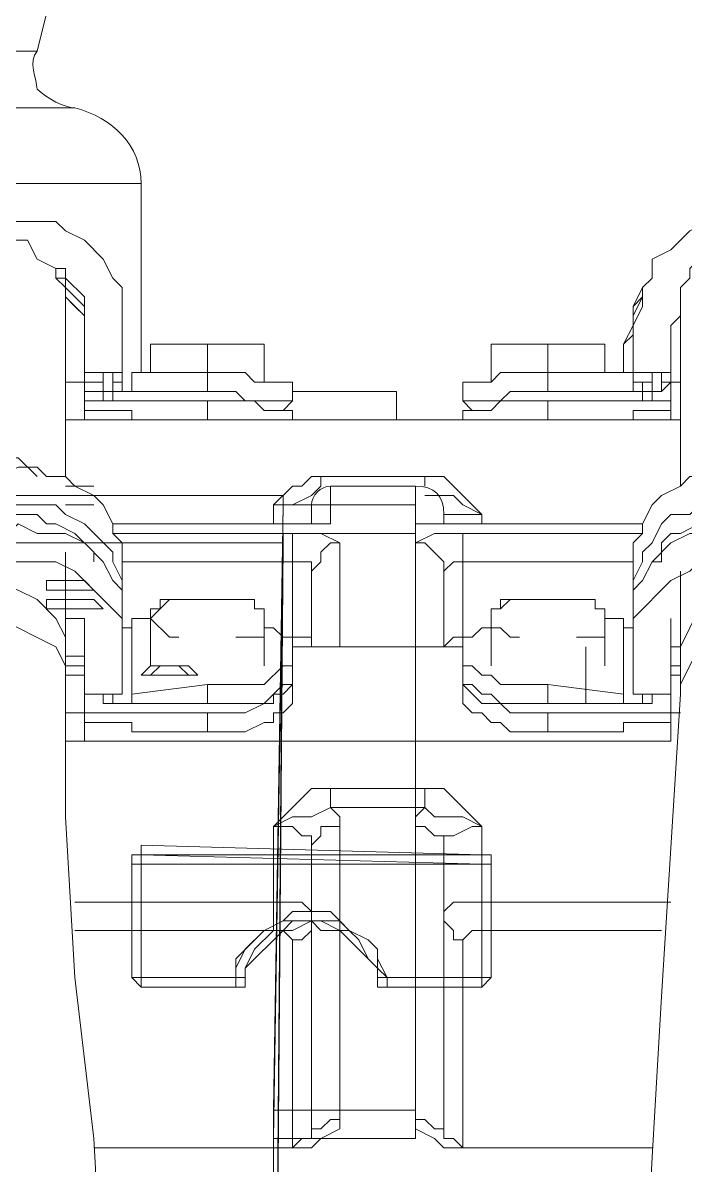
# Model space of a CAD drawing. Header units: millimetres. Extents: x 25083 to 52777, y 24772 to 45779.
# Drawn here: x 46772.97 to 46798.96, y 38715.43 to 38760.3 of the extents above; entities that cross this region are included whole.
import ezdxf

# ---------------------------------------------------------------- set-up
doc = ezdxf.new("R2010")
doc.units = ezdxf.units.MM

# ---------------------------------------------------------------- blocks, each defined once
blk = doc.blocks.new('zw$F4C5')
at = {"color": 7, "lineweight": 5}
for points in [[(663.99, 294.116), (663.247, 291.145)], [(663.247, 291.145), (660.276, 291.145)], [(661.39, 288.917), (664.733, 288.917)], [(661.39, 285.946), (663.99, 285.946)], [(663.99, 285.946), (667.332, 285.946)], [(667.332, 285.946), (667.332, 278.519)], [(666.589, 280.376), (666.589, 281.861), (666.218, 282.233), (665.847, 282.976), (665.104, 283.718), (664.361, 284.09), (663.99, 284.461), (661.39, 284.461), (661.019, 284.09), (660.276, 283.718), (659.534, 282.976), (659.162, 282.233), (658.791, 281.861), (658.791, 281.119)], [(687.386, 282.233), (687.386, 282.976), (688.128, 283.347), (688.871, 284.09), (689.614, 284.461), (691.47, 284.461), (692.213, 284.09), (692.585, 284.09), (693.327, 283.718), (694.07, 282.976), (694.441, 282.233), (694.441, 281.861), (694.813, 281.119), (694.813, 280.005), (694.441, 279.262), (694.441, 278.519)], [(664.361, 281.119), (664.361, 281.861), (663.99, 282.233), (663.99, 282.604), (663.247, 282.976), (662.876, 283.718), (661.762, 283.718)], [(691.099, 283.718), (690.356, 283.718), (689.985, 283.347), (689.614, 283.347), (688.871, 282.604), (688.871, 282.233), (688.5, 281.861), (688.5, 281.49)], [(663.99, 282.604), (664.361, 282.604), (664.361, 282.233), (665.104, 281.49), (665.104, 280.376)], [(663.99, 282.233), (664.361, 282.233), (664.361, 281.861), (665.104, 281.119), (665.104, 280.376)], [(664.361, 281.861), (664.361, 281.49)], [(686.643, 280.376), (687.014, 281.119), (687.014, 281.861), (687.386, 282.233)], [(686.643, 280.005), (686.643, 281.119), (687.014, 281.861)], [(686.643, 280.376), (686.643, 280.747), (687.014, 281.49), (687.014, 281.861)], [(687.386, 282.233), (687.014, 281.861)], [(687.014, 281.861), (687.014, 281.49)], [(664.361, 281.49), (664.733, 281.119)], [(664.361, 281.49), (665.104, 280.747), (665.104, 280.005)], [(686.271, 279.633), (686.643, 280.376), (686.643, 281.119), (687.014, 281.49)], [(688.5, 281.49), (688.5, 281.119)], [(688.5, 281.49), (688.5, 280.747)], [(664.361, 280.747), (664.361, 281.119)], [(664.361, 280.376), (664.361, 281.119)], [(664.733, 281.119), (665.104, 280.747), (665.104, 279.633)], [(688.5, 281.119), (688.5, 274.063)], [(688.5, 281.119), (688.5, 280.747)], [(664.361, 280.005), (664.361, 280.747)], [(664.361, 280.376), (664.361, 280.747)], [(664.361, 280.376), (664.361, 280.747)], [(688.5, 280.747), (688.128, 280.376)], [(688.5, 280.747), (688.5, 280.376)], [(688.5, 280.747), (688.5, 280.005)], [(664.361, 280.005), (664.361, 280.376)], [(664.361, 280.005), (664.361, 280.376)], [(664.361, 278.891), (664.361, 280.005)], [(664.361, 279.262), (664.361, 280.005)], [(664.361, 279.633), (664.361, 280.005)], [(665.104, 280.376), (665.104, 278.148)], [(665.104, 280.376), (665.104, 278.519)], [(665.104, 280.005), (665.104, 278.148)], [(665.104, 279.633), (665.104, 280.005)], [(666.589, 278.519), (666.589, 280.376)], [(686.271, 279.633), (686.643, 280.005)], [(686.643, 278.148), (686.643, 280.376)], [(686.643, 278.519), (686.643, 280.376)], [(686.643, 278.148), (686.643, 280.005)], [(688.128, 280.376), (688.128, 278.519)], [(688.5, 280.005), (688.5, 279.633)], [(688.5, 280.005), (688.5, 279.633)], [(664.361, 279.262), (664.361, 279.633)], [(665.104, 279.633), (665.104, 278.148)], [(667.703, 279.633), (668.818, 279.633)], [(668.818, 279.633), (667.703, 279.633)], [(667.703, 278.519), (667.703, 279.633)], [(668.818, 279.633), (671.046, 279.633)], [(668.818, 279.633), (669.932, 279.633)], [(669.932, 279.633), (671.046, 279.633)], [(669.932, 278.519), (669.932, 279.633)], [(671.046, 279.633), (672.16, 279.633)], [(671.046, 279.633), (672.16, 279.633)], [(672.16, 278.148), (672.16, 279.633)], [(681.072, 279.633), (682.186, 279.633)], [(682.186, 279.633), (681.072, 279.633)], [(681.072, 278.148), (681.072, 279.633)], [(682.186, 279.633), (684.415, 279.633)], [(682.186, 279.633), (683.301, 279.633)], [(683.301, 279.633), (684.415, 279.633)], [(683.301, 278.519), (683.301, 279.633)], [(684.415, 279.633), (685.529, 279.633)], [(684.415, 279.633), (685.529, 279.633)], [(685.529, 278.519), (685.529, 279.633)], [(686.271, 278.519), (686.271, 279.633)], [(688.5, 279.633), (688.5, 279.262)], [(664.361, 278.519), (664.361, 279.262)], [(664.361, 278.519), (664.361, 279.262)], [(664.361, 278.891), (664.361, 279.262)], [(664.361, 278.148), (664.361, 278.891)], [(665.104, 278.519), (666.589, 278.519)], [(665.104, 278.519), (665.104, 278.148)], [(665.847, 278.519), (666.218, 278.519)], [(665.847, 278.519), (665.847, 278.148)], [(665.847, 278.519), (665.847, 278.148)], [(666.218, 278.148), (666.218, 278.519)], [(666.589, 278.519), (666.589, 278.148)], [(669.932, 278.519), (666.961, 278.519)], [(666.961, 278.519), (666.961, 277.777)], [(666.961, 277.777), (666.961, 278.519)], [(669.932, 278.519), (671.417, 278.519), (671.788, 278.148)], [(669.932, 277.777), (669.932, 278.519)], [(681.072, 278.148), (681.444, 278.519), (683.301, 278.519)], [(683.301, 278.519), (686.643, 278.519)], [(683.301, 277.777), (683.301, 278.519)], [(688.128, 278.519), (686.643, 278.519)], [(686.643, 278.519), (686.643, 278.148)], [(686.643, 278.519), (686.643, 277.777)], [(687.757, 278.519), (687.386, 278.519)], [(687.386, 278.519), (687.386, 278.148)], [(687.386, 278.148), (687.386, 278.519)], [(687.757, 278.519), (687.757, 278.148)], [(688.128, 278.519), (688.128, 278.148)], [(664.361, 277.777), (664.361, 278.148)], [(665.104, 278.148), (664.361, 278.148)], [(664.361, 277.034), (664.361, 277.777)], [(665.104, 278.148), (665.847, 278.148)], [(665.104, 278.148), (665.847, 278.148)], [(665.104, 276.662), (665.104, 278.148)], [(665.104, 277.777), (665.847, 277.777)], [(665.847, 277.777), (665.104, 277.777)], [(665.104, 277.777), (665.847, 277.777)], [(665.847, 277.777), (665.104, 277.777)], [(665.847, 277.777), (665.847, 278.148)], [(665.847, 277.405), (665.847, 278.148)], [(665.847, 278.148), (665.847, 277.777), (666.218, 277.777)], [(665.847, 277.777), (665.847, 277.405)], [(666.218, 278.148), (666.589, 278.148)], [(666.218, 278.148), (666.589, 278.148)], [(666.218, 277.777), (666.218, 278.148)], [(666.218, 277.777), (669.932, 277.777)], [(666.961, 277.777), (666.218, 277.777)], [(666.218, 277.405), (666.218, 277.777)], [(666.589, 277.777), (666.589, 278.148)], [(669.932, 277.777), (671.046, 277.777), (671.417, 277.405), (673.274, 277.405)], [(671.788, 278.148), (673.274, 278.148)], [(673.274, 277.405), (673.274, 278.148)], [(673.274, 277.777), (674.017, 277.777)], [(673.645, 277.777), (673.274, 277.777)], [(675.873, 277.777), (673.274, 277.777)], [(673.274, 277.777), (675.131, 277.777)], [(675.131, 277.777), (673.645, 277.777)], [(674.017, 277.777), (674.759, 277.777)], [(674.759, 277.777), (675.131, 277.777)], [(675.131, 277.777), (675.502, 277.777)], [(675.131, 277.777), (677.359, 277.777)], [(677.359, 277.777), (675.873, 277.777)], [(677.359, 277.777), (677.359, 276.662)], [(679.958, 277.405), (679.958, 278.148)], [(679.958, 278.148), (681.072, 278.148)], [(679.958, 277.405), (681.444, 277.405), (681.815, 277.777), (683.301, 277.777)], [(687.014, 277.777), (683.301, 277.777)], [(687.014, 278.148), (686.643, 278.148)], [(687.386, 278.148), (686.643, 278.148)], [(686.643, 277.777), (686.643, 278.148)], [(686.643, 277.777), (687.014, 277.777)], [(687.014, 277.777), (687.014, 278.148)], [(687.014, 277.777), (687.386, 277.777)], [(687.014, 277.777), (687.014, 277.405)], [(687.386, 277.777), (687.014, 277.777)], [(687.386, 277.777), (687.386, 278.148)], [(687.386, 278.148), (687.386, 277.777)], [(687.757, 278.148), (687.757, 277.777), (687.386, 277.777)], [(687.757, 277.777), (687.386, 277.777)], [(687.386, 277.777), (687.386, 277.405)], [(688.128, 278.148), (687.757, 278.148)], [(688.128, 278.148), (687.757, 278.148)], [(687.757, 277.777), (688.128, 278.148)], [(688.128, 278.148), (688.5, 278.148)], [(688.128, 278.148), (688.128, 277.777)], [(688.128, 276.662), (688.128, 278.148)], [(688.128, 277.405), (688.128, 277.777)], [(669.932, 277.405), (665.104, 277.405)], [(669.932, 277.405), (671.788, 277.405), (672.16, 277.034), (673.274, 277.034)], [(669.932, 276.662), (669.932, 277.405)], [(673.274, 277.405), (672.903, 277.034), (672.531, 277.034)], [(680.701, 277.034), (680.33, 277.034), (679.958, 277.405)], [(679.958, 277.034), (681.072, 277.034), (681.444, 277.405), (683.301, 277.405)], [(683.301, 277.405), (688.128, 277.405)], [(683.301, 276.662), (683.301, 277.405)], [(687.757, 277.405), (688.128, 277.405)], [(688.128, 277.034), (688.128, 277.405)], [(664.361, 276.291), (664.361, 277.034)], [(665.104, 277.034), (666.961, 277.034)], [(666.961, 277.034), (666.961, 276.662)], [(666.961, 276.662), (666.961, 277.034)], [(673.274, 276.662), (673.274, 277.034)], [(679.958, 276.662), (679.958, 277.034)], [(688.128, 277.034), (686.643, 277.034)], [(686.643, 277.034), (686.643, 276.662)], [(688.128, 277.034), (688.128, 276.662)], [(688.5, 276.662), (664.361, 276.662)], [(664.361, 275.548), (664.361, 276.291)], [(664.361, 274.434), (664.361, 275.548)], [(663.247, 274.434), (662.504, 275.177), (661.39, 275.177)], [(666.589, 271.463), (666.589, 271.835), (666.218, 272.206), (666.218, 272.578), (665.847, 273.32), (665.475, 273.692), (664.733, 274.063), (664.361, 274.434), (663.619, 274.434), (663.247, 274.806), (662.504, 274.806), (661.762, 274.434), (661.39, 274.434), (660.648, 274.063), (660.276, 274.063), (659.534, 273.692), (659.162, 272.949)], [(686.643, 271.092), (686.643, 271.835), (687.014, 272.206), (687.014, 272.578), (687.386, 273.32), (687.757, 273.692), (688.5, 274.063), (688.871, 274.434), (689.614, 274.434), (689.985, 274.806), (691.47, 274.806), (691.842, 274.434), (692.585, 274.434), (693.327, 273.692), (694.07, 273.32), (694.07, 272.578), (694.441, 272.206), (694.441, 271.463), (694.813, 271.092)], [(674.017, 274.434), (673.645, 274.063), (673.274, 274.063), (672.531, 273.32)], [(674.388, 274.434), (674.017, 274.434)], [(674.388, 274.434), (678.473, 274.434)], [(674.388, 274.434), (674.388, 274.063)], [(678.844, 274.434), (678.473, 274.434)], [(678.473, 274.063), (678.473, 274.434)], [(680.701, 272.949), (679.216, 274.434), (678.844, 274.434)], [(665.475, 274.063), (664.361, 274.063)], [(664.361, 274.063), (665.475, 274.063)], [(674.017, 273.692), (674.388, 274.063)], [(678.102, 274.063), (674.759, 274.063)], [(674.759, 274.063), (674.759, 272.578)], [(678.102, 272.578), (678.102, 274.063)], [(672.903, 273.692), (649.136, 273.692)], [(666.589, 269.978), (666.589, 270.349), (666.218, 271.092), (666.218, 271.463), (665.104, 272.578), (664.361, 272.949), (663.99, 273.32), (661.39, 273.32), (660.648, 272.949), (659.162, 271.463)], [(664.361, 273.32), (665.475, 273.32)], [(665.475, 273.32), (664.361, 273.32)], [(672.531, 273.32), (673.274, 273.32), (674.017, 273.692)], [(672.531, 226.529), (672.903, 273.692)], [(672.531, 273.32), (674.017, 273.32)], [(672.531, 272.578), (672.531, 273.32)], [(672.531, 249.553), (672.903, 273.32)], [(672.903, 273.32), (672.903, 273.692)], [(678.102, 273.32), (672.903, 273.32)], [(674.017, 273.32), (674.017, 272.578)], [(678.102, 249.553), (678.102, 273.32)], [(678.473, 273.692), (678.844, 273.692)], [(678.844, 273.692), (679.587, 273.692)], [(679.587, 273.692), (679.958, 273.32), (680.701, 272.949)], [(686.643, 269.978), (686.643, 270.349), (687.014, 271.092), (687.014, 271.463), (687.386, 271.835), (687.757, 272.578), (688.128, 272.949), (688.871, 272.949), (689.242, 273.32), (691.842, 273.32), (692.585, 272.949), (694.441, 271.092), (694.441, 270.349), (694.813, 269.978), (694.813, 269.607)], [(665.475, 271.092), (665.475, 271.463), (664.733, 272.206), (663.99, 272.578), (663.619, 272.578), (663.247, 272.949), (662.133, 272.949), (661.39, 272.578), (661.019, 272.578), (659.534, 271.092), (659.534, 270.721)], [(679.216, 272.949), (680.701, 272.949)], [(679.216, 272.578), (679.216, 272.949)], [(680.701, 272.949), (680.701, 272.578)], [(687.386, 271.092), (687.757, 271.092), (687.757, 271.835), (688.128, 272.206), (688.5, 272.206), (689.242, 272.578), (689.614, 272.949), (691.842, 272.949), (693.699, 271.092)], [(666.589, 269.235), (666.589, 269.978), (666.218, 270.349), (665.847, 271.092), (665.104, 271.835), (664.361, 272.206), (663.247, 272.206), (662.504, 272.578), (662.133, 272.206), (661.39, 272.206), (661.019, 271.835), (660.276, 271.835), (659.905, 271.463), (659.534, 270.721), (658.791, 269.978), (658.791, 268.493)], [(673.274, 272.578), (666.218, 272.578)], [(666.218, 272.578), (673.274, 272.578)], [(674.017, 272.578), (673.274, 272.578)], [(673.645, 272.578), (673.274, 272.578)], [(674.017, 272.578), (673.645, 272.578)], [(674.388, 272.578), (674.017, 272.578)], [(674.759, 272.578), (674.017, 272.578)], [(674.388, 272.578), (674.759, 272.578)], [(679.216, 272.578), (678.102, 272.578)], [(678.102, 272.578), (678.844, 272.578)], [(679.958, 272.578), (678.844, 272.578)], [(679.958, 272.578), (679.216, 272.578)], [(687.014, 272.578), (679.958, 272.578)], [(679.958, 272.578), (687.014, 272.578)], [(686.643, 268.864), (686.643, 269.978), (687.014, 270.349), (687.386, 271.092), (688.128, 271.835), (688.871, 272.206), (689.242, 272.206), (689.985, 272.578), (691.099, 272.578), (691.842, 272.206), (692.585, 272.206), (693.699, 271.092)], [(666.218, 272.206), (673.274, 272.206)], [(672.903, 272.206), (672.531, 248.439)], [(672.903, 272.206), (678.102, 272.206)], [(672.903, 271.835), (672.903, 272.206)], [(673.274, 272.206), (674.388, 272.206), (675.131, 271.835)], [(673.274, 267.75), (673.274, 272.206)], [(678.102, 271.835), (678.844, 272.206), (679.958, 272.206)], [(678.102, 272.206), (678.102, 248.439)], [(679.958, 272.206), (687.014, 272.206)], [(679.958, 267.75), (679.958, 272.206)], [(649.136, 271.835), (672.903, 271.835)], [(672.531, 224.672), (672.903, 271.835)], [(675.131, 271.835), (674.759, 271.835), (674.388, 271.463), (674.388, 271.092), (674.017, 270.721)], [(675.131, 271.835), (675.131, 267.75)], [(678.102, 267.75), (678.102, 271.835)], [(679.216, 270.721), (679.216, 271.092), (678.473, 271.835), (678.102, 271.835)], [(666.589, 267.75), (666.589, 268.864), (664.733, 270.721), (663.99, 271.092), (661.39, 271.092), (661.019, 270.721), (660.276, 270.349), (659.162, 269.235), (658.791, 268.493), (658.791, 268.121)], [(664.361, 267.75), (664.361, 271.463)], [(666.589, 271.463), (666.589, 269.978)], [(673.274, 271.092), (666.589, 271.092)], [(673.274, 271.092), (674.017, 271.092), (674.017, 270.721)], [(679.216, 270.721), (679.587, 271.092), (679.958, 271.092)], [(686.643, 271.092), (679.958, 271.092)], [(686.643, 269.978), (686.643, 271.092)], [(688.128, 270.349), (688.871, 270.721), (689.242, 271.092), (691.842, 271.092), (692.213, 270.721), (692.956, 270.349), (694.07, 269.235), (694.441, 268.493), (694.441, 267.378)], [(674.017, 270.721), (674.017, 267.75)], [(679.216, 267.75), (679.216, 270.721)], [(688.5, 270.721), (688.5, 267.378)], [(664.361, 267.75), (664.361, 268.121), (663.99, 268.864), (663.247, 269.607), (662.504, 269.978), (661.39, 270.349)], [(665.475, 269.978), (663.619, 269.978), (663.619, 270.349), (664.361, 270.349)], [(664.361, 270.349), (665.104, 270.349), (665.475, 269.978)], [(686.643, 267.75), (686.643, 268.864), (688.128, 270.349)], [(666.589, 269.607), (666.589, 269.978)], [(686.643, 269.235), (686.643, 269.978)], [(664.361, 269.235), (663.619, 269.235), (663.619, 269.607), (665.475, 269.607)], [(665.475, 269.607), (665.847, 269.235), (664.361, 269.235)], [(666.589, 269.235), (666.589, 267.75)], [(668.818, 269.607), (668.075, 269.607), (668.075, 269.235), (667.703, 269.235)], [(667.703, 268.864), (668.446, 269.607)], [(667.703, 267.007), (667.703, 269.235)], [(668.446, 269.607), (668.818, 269.607)], [(671.046, 269.607), (668.818, 269.607)], [(671.417, 269.607), (671.046, 269.607)], [(672.16, 269.235), (671.788, 269.235), (671.788, 269.607), (671.417, 269.607)], [(672.16, 267.007), (672.16, 269.235)], [(682.186, 269.607), (681.444, 269.607), (681.444, 269.235), (681.072, 269.235)], [(681.072, 268.864), (681.072, 269.235), (681.444, 269.235), (681.815, 269.607)], [(681.072, 267.007), (681.072, 269.235)], [(681.815, 269.607), (682.186, 269.607)], [(684.415, 269.607), (682.186, 269.607)], [(685.529, 269.235), (685.157, 269.235), (685.157, 269.607), (684.415, 269.607)], [(685.529, 267.007), (685.529, 269.235)], [(691.099, 269.607), (689.985, 269.607), (689.242, 269.235), (688.5, 267.75), (688.5, 267.378)], [(664.361, 266.264), (664.361, 267.007), (663.99, 267.75), (661.762, 268.864)], [(665.104, 268.864), (664.361, 268.864)], [(665.104, 268.864), (665.104, 267.378)], [(665.104, 268.864), (665.104, 268.121)], [(665.104, 267.378), (665.104, 268.864)], [(665.104, 268.864), (665.104, 267.007)], [(667.703, 268.864), (666.961, 268.864)], [(666.961, 268.864), (666.961, 265.893)], [(666.961, 268.864), (666.961, 268.493)], [(668.818, 268.121), (668.446, 268.121), (667.703, 268.864)], [(682.186, 268.121), (681.815, 268.121), (681.444, 268.493), (681.072, 268.493), (681.072, 268.864)], [(685.529, 268.864), (686.271, 268.864)], [(686.271, 268.864), (686.271, 268.493)], [(686.271, 265.893), (686.271, 268.864)], [(686.643, 267.75), (686.643, 268.864)], [(688.128, 268.864), (688.128, 267.007)], [(688.128, 267.75), (688.128, 268.864)], [(666.961, 268.493), (666.589, 268.493)], [(666.961, 268.493), (666.961, 265.522)], [(673.274, 267.378), (673.274, 268.121), (672.903, 268.121), (672.531, 268.493), (672.16, 268.493)], [(681.072, 268.493), (680.701, 268.493), (680.33, 268.121), (679.958, 268.121), (679.958, 267.378)], [(686.271, 268.493), (686.643, 268.493)], [(686.271, 265.522), (686.271, 268.493)], [(671.046, 268.121), (672.16, 268.121)], [(672.903, 268.121), (673.274, 268.121)], [(673.274, 268.121), (674.017, 268.121), (674.017, 267.75)], [(679.216, 267.75), (679.587, 268.121), (679.958, 268.121)], [(679.958, 268.121), (680.33, 268.121)], [(684.415, 268.121), (685.529, 268.121)], [(688.128, 268.121), (688.128, 267.75)], [(691.099, 268.121), (689.985, 268.121), (689.242, 267.75), (688.5, 266.264), (688.5, 265.893)], [(664.361, 266.264), (664.361, 267.75)], [(665.104, 267.75), (665.104, 267.378)], [(666.589, 265.893), (666.589, 267.75)], [(679.958, 267.75), (673.274, 267.75)], [(678.102, 267.378), (678.102, 267.75)], [(684.786, 265.522), (684.786, 267.75)], [(686.643, 265.893), (686.643, 267.75)], [(688.128, 267.75), (688.5, 267.75)], [(688.128, 267.75), (688.128, 265.893)], [(688.128, 267.007), (688.128, 267.75)], [(665.104, 267.378), (664.361, 267.378)], [(664.361, 267.007), (665.104, 267.007)], [(665.104, 267.007), (665.104, 267.378)], [(665.104, 267.378), (665.104, 265.893)], [(665.104, 265.893), (665.104, 267.007)], [(668.818, 267.007), (667.703, 267.007), (667.332, 266.636), (668.818, 266.636)], [(668.818, 266.636), (667.703, 266.636), (668.075, 267.007), (668.818, 267.007)], [(668.818, 266.636), (669.56, 266.636), (669.189, 267.007), (668.818, 267.007)], [(668.818, 267.007), (669.189, 266.636), (668.818, 266.636)], [(669.932, 266.264), (672.16, 266.264), (672.903, 267.007), (673.274, 267.007), (673.274, 267.378)], [(673.274, 266.636), (673.274, 267.378)], [(678.102, 265.893), (678.102, 267.378)], [(679.958, 266.636), (679.958, 267.378)], [(679.958, 267.378), (679.958, 267.007), (680.33, 267.007), (680.701, 266.636), (681.072, 266.636), (681.444, 266.264), (683.301, 266.264)], [(688.5, 267.007), (688.128, 267.007)], [(688.128, 265.893), (688.128, 267.007)], [(688.5, 267.378), (688.5, 266.264)], [(665.104, 266.636), (664.361, 266.636)], [(665.104, 265.15), (665.104, 266.636)], [(671.417, 265.15), (672.16, 265.522), (672.531, 265.522), (672.531, 265.893), (672.903, 265.893), (673.274, 266.264), (673.274, 266.636)], [(671.417, 265.522), (672.16, 265.522), (672.903, 266.264), (673.274, 266.264), (673.274, 266.636)], [(673.274, 265.893), (673.274, 266.636)], [(679.958, 265.893), (679.958, 266.636)], [(679.958, 266.636), (679.958, 266.264), (680.701, 265.522), (681.444, 265.522), (681.815, 265.15)], [(679.958, 266.636), (679.958, 266.264), (680.33, 266.264), (680.701, 265.893), (681.072, 265.893), (681.444, 265.522), (681.815, 265.522)], [(688.128, 266.636), (688.5, 266.636)], [(688.128, 265.15), (688.128, 266.636)], [(665.847, 241.755), (665.475, 248.439), (664.733, 254.752), (664.361, 261.065), (664.361, 266.264)], [(669.932, 266.264), (666.961, 265.893)], [(669.932, 265.522), (669.932, 266.264)], [(683.301, 266.264), (686.271, 265.893)], [(683.301, 265.522), (683.301, 266.264)], [(688.5, 266.264), (688.5, 265.893)], [(665.104, 265.893), (666.589, 265.893)], [(665.847, 265.893), (665.847, 265.522), (666.218, 265.522)], [(666.218, 265.522), (666.218, 265.893)], [(666.218, 265.893), (666.218, 265.522)], [(666.961, 265.893), (666.961, 265.522)], [(669.932, 264.408), (671.417, 264.408), (672.16, 264.779), (672.531, 264.779), (672.531, 265.15), (672.903, 265.15), (673.274, 265.522), (673.274, 265.893)], [(678.102, 265.893), (678.102, 265.522)], [(679.958, 265.893), (679.958, 265.522), (680.33, 265.15), (680.701, 265.15), (681.072, 264.779), (681.444, 264.779), (681.815, 264.408), (683.301, 264.408)], [(686.271, 265.893), (686.271, 265.522)], [(688.5, 265.893), (687.757, 254.01), (687.386, 247.696), (686.643, 233.585)], [(688.128, 265.893), (686.643, 265.893)], [(687.014, 265.522), (687.014, 265.893)], [(687.014, 265.522), (687.014, 265.893)], [(687.386, 265.893), (687.386, 265.522), (687.014, 265.522)], [(666.218, 265.522), (669.932, 265.522)], [(666.961, 265.522), (666.218, 265.522)], [(669.932, 265.522), (671.046, 265.522)], [(671.046, 265.522), (671.417, 265.522)], [(681.815, 265.522), (682.186, 265.522)], [(682.186, 265.522), (683.301, 265.522)], [(687.014, 265.522), (683.301, 265.522)], [(686.271, 265.522), (687.014, 265.522)], [(665.104, 265.15), (664.361, 265.15)], [(669.932, 265.15), (665.104, 265.15)], [(665.104, 264.036), (665.104, 265.15)], [(665.104, 264.779), (666.961, 264.779)], [(666.961, 264.779), (666.961, 264.408)], [(666.961, 264.779), (666.961, 264.408)], [(669.932, 265.15), (671.417, 265.15)], [(669.932, 264.408), (669.932, 265.15)], [(681.815, 265.15), (683.301, 265.15)], [(683.301, 265.15), (688.128, 265.15)], [(683.301, 264.408), (683.301, 265.15)], [(688.128, 264.779), (686.271, 264.779)], [(686.271, 264.779), (686.271, 264.408)], [(686.271, 264.408), (686.271, 264.779)], [(688.128, 265.15), (688.5, 265.15)], [(688.128, 264.036), (688.128, 265.15)], [(666.961, 264.408), (669.932, 264.408)], [(686.271, 264.408), (683.301, 264.408)], [(664.361, 264.036), (665.104, 264.036)], [(688.128, 264.036), (665.104, 264.036)], [(674.759, 262.179), (674.017, 262.179), (672.531, 260.694)], [(674.759, 262.179), (678.473, 262.179)], [(674.759, 262.179), (674.759, 261.437)], [(678.473, 261.437), (678.473, 262.179)], [(680.701, 260.694), (679.216, 262.179), (678.473, 262.179)], [(672.531, 260.694), (673.274, 261.065), (674.017, 261.065), (674.759, 261.437)], [(678.473, 261.437), (674.759, 261.437)], [(674.759, 261.437), (675.131, 261.065), (675.131, 260.694)], [(678.102, 260.694), (678.102, 261.065), (678.473, 261.437)], [(678.473, 261.437), (678.844, 261.065), (679.958, 261.065), (680.701, 260.694)], [(672.531, 260.694), (673.274, 260.694), (673.645, 260.323), (674.017, 260.323), (674.017, 259.951)], [(672.531, 256.609), (672.531, 260.694)], [(675.131, 260.694), (674.388, 260.694), (674.388, 260.323), (674.017, 259.951)], [(675.131, 260.694), (675.131, 249.182)], [(678.102, 249.182), (678.102, 260.694)], [(679.216, 259.951), (679.216, 260.323), (678.844, 260.323), (678.473, 260.694), (678.102, 260.694)], [(679.216, 259.951), (679.216, 260.323), (679.587, 260.323), (680.33, 260.694), (680.701, 260.694)], [(680.701, 260.694), (680.701, 256.609)], [(666.961, 259.58), (667.332, 259.58), (667.332, 259.951)], [(667.332, 259.951), (680.701, 259.58)], [(667.332, 259.58), (667.332, 259.951)], [(667.332, 259.951), (667.332, 254.381)], [(674.017, 259.951), (674.017, 248.439)], [(679.216, 248.439), (679.216, 259.951)], [(667.332, 259.58), (666.961, 259.58), (666.961, 259.209)], [(667.332, 259.58), (666.961, 259.58)], [(666.961, 259.58), (666.961, 259.209)], [(666.961, 254.752), (666.961, 259.58)], [(680.701, 259.58), (667.332, 259.58)], [(680.701, 259.209), (667.332, 259.58)], [(667.332, 254.381), (667.332, 259.58)], [(670.674, 259.58), (668.446, 259.58)], [(668.446, 259.58), (670.674, 259.58)], [(679.587, 259.58), (677.359, 259.58)], [(677.359, 259.58), (679.587, 259.58)], [(680.701, 259.58), (681.072, 259.58), (681.072, 259.209)], [(681.072, 259.209), (681.072, 259.58), (680.701, 259.58)], [(680.701, 254.381), (680.701, 259.58)], [(680.701, 259.58), (680.701, 254.381)], [(666.961, 259.209), (667.332, 259.209)], [(666.961, 259.209), (666.961, 254.752)], [(667.332, 259.209), (680.701, 259.209)], [(680.701, 259.209), (681.072, 259.209)], [(681.072, 259.209), (680.701, 259.209)], [(681.072, 259.209), (681.072, 254.752)], [(681.072, 254.752), (681.072, 259.209)], [(664.733, 257.723), (672.531, 257.723)], [(674.017, 256.98), (674.017, 257.352), (673.645, 257.723), (672.531, 257.723)], [(680.701, 257.723), (679.587, 257.723), (679.216, 257.352), (679.216, 256.98)], [(680.701, 257.723), (688.128, 257.723)], [(674.017, 257.352), (673.274, 257.352), (672.903, 256.98), (672.16, 256.609), (671.046, 255.495), (671.046, 254.752)], [(676.987, 254.752), (676.616, 255.495), (676.616, 255.866), (676.245, 256.238), (675.502, 256.609), (674.759, 257.352), (674.017, 257.352)], [(671.046, 254.752), (671.046, 255.124), (671.417, 255.866), (672.16, 256.609), (672.903, 256.98), (674.017, 256.98)], [(674.017, 256.98), (673.274, 256.98), (672.903, 256.609), (672.531, 256.609), (671.788, 255.866), (671.417, 255.124), (671.417, 254.752)], [(671.417, 255.124), (672.903, 256.609), (673.274, 256.609), (674.017, 256.98)], [(674.017, 256.98), (674.017, 256.609), (673.645, 256.238), (673.274, 256.238)], [(674.017, 256.98), (674.388, 256.609), (675.131, 256.609), (676.616, 255.124)], [(674.017, 256.98), (675.131, 256.98), (675.502, 256.609), (676.245, 256.238), (676.616, 255.866), (676.616, 255.124), (676.987, 254.752)], [(676.616, 254.752), (676.616, 255.124), (676.245, 255.495), (675.873, 256.238), (675.502, 256.609), (675.131, 256.609), (674.388, 256.98), (674.017, 256.98)], [(679.958, 256.238), (679.587, 256.238), (679.587, 256.609), (679.216, 256.98)], [(672.531, 256.609), (664.733, 256.609)], [(672.531, 256.609), (672.903, 256.609), (673.274, 256.238)], [(673.274, 256.238), (673.274, 248.068)], [(679.958, 256.238), (680.33, 256.609), (680.701, 256.609)], [(679.958, 256.238), (679.958, 248.068)], [(687.757, 256.609), (680.701, 256.609)], [(671.046, 254.381), (671.417, 254.381), (671.417, 255.124)], [(676.616, 255.124), (676.616, 254.381), (676.987, 254.381)], [(666.961, 254.752), (667.332, 254.752)], [(667.332, 254.752), (666.961, 254.752)], [(666.961, 254.752), (667.332, 254.381)], [(667.332, 254.381), (666.961, 254.752)], [(671.046, 254.752), (667.332, 254.752)], [(671.046, 254.752), (667.332, 254.752)], [(671.417, 254.752), (671.046, 254.752)], [(671.417, 254.752), (671.046, 254.752)], [(671.417, 254.752), (671.417, 254.381), (671.046, 254.381)], [(671.046, 254.381), (671.046, 254.752)], [(671.046, 254.752), (671.046, 254.381)], [(676.616, 254.752), (676.987, 254.752)], [(676.987, 254.752), (676.616, 254.752)], [(676.987, 254.381), (676.616, 254.381), (676.616, 254.752)], [(676.987, 254.752), (680.701, 254.752)], [(676.987, 254.752), (680.701, 254.752)], [(676.987, 254.752), (676.987, 254.381)], [(676.987, 254.381), (676.987, 254.752)], [(681.072, 254.752), (680.701, 254.752)], [(681.072, 254.752), (680.701, 254.381)], [(680.701, 254.381), (681.072, 254.752)], [(680.701, 254.752), (681.072, 254.752)], [(671.046, 254.381), (667.332, 254.381)], [(667.332, 254.381), (671.046, 254.381)], [(668.446, 254.381), (670.674, 254.381)], [(670.674, 254.381), (668.446, 254.381)], [(680.701, 254.381), (676.987, 254.381)], [(676.987, 254.381), (680.701, 254.381)], [(677.359, 254.381), (679.216, 254.381)], [(679.216, 254.381), (677.359, 254.381)], [(672.531, 249.553), (672.903, 249.553)], [(672.531, 226.529), (672.531, 249.553)], [(672.903, 249.553), (678.102, 249.553)], [(674.017, 248.811), (674.388, 248.811), (674.759, 249.182), (675.131, 249.182)], [(675.131, 249.182), (675.131, 248.811), (674.388, 248.439), (674.017, 248.068)], [(678.102, 249.182), (678.473, 249.182), (678.844, 248.811), (679.216, 248.811), (679.216, 248.439)], [(679.216, 248.068), (678.844, 248.439), (678.102, 248.811), (678.102, 249.182)], [(674.017, 248.439), (674.017, 248.811)], [(672.903, 248.439), (672.531, 248.439)], [(672.531, 248.439), (672.531, 224.672)], [(678.102, 248.439), (672.903, 248.439)], [(673.645, 248.439), (673.274, 248.068)], [(674.017, 248.439), (673.645, 248.439)], [(679.958, 248.068), (679.587, 248.439), (679.216, 248.439)], [(673.274, 248.068), (665.475, 248.068)], [(665.475, 248.068), (673.274, 248.068)], [(674.017, 248.068), (673.274, 248.068)], [(679.958, 248.068), (679.216, 248.068)], [(687.386, 248.068), (679.958, 248.068)], [(679.958, 248.068), (687.386, 248.068)]]:
    blk.add_lwpolyline(points, dxfattribs=at)
for points in [[(663.247, 291.145), (662.876, 290.774), (663.247, 290.031), (663.247, 289.66)], [(663.247, 289.66), (663.619, 289.289), (664.361, 288.917), (664.733, 288.917)], [(664.733, 288.917), (666.218, 288.546), (667.332, 287.432), (667.332, 285.946)], [(674.759, 274.063), (674.388, 274.063), (674.017, 273.692), (674.017, 273.32)], [(679.216, 272.949), (679.216, 273.692), (678.844, 274.063), (678.102, 274.063)]]:
    blk.add_open_spline(points, degree=3, dxfattribs=at)

msp = doc.modelspace()

# ---------------------------------------------------------------- block references
msp.add_blockref('zw$F4C5', (46110.278, 38468.039))

doc.saveas('drawing.dxf')
